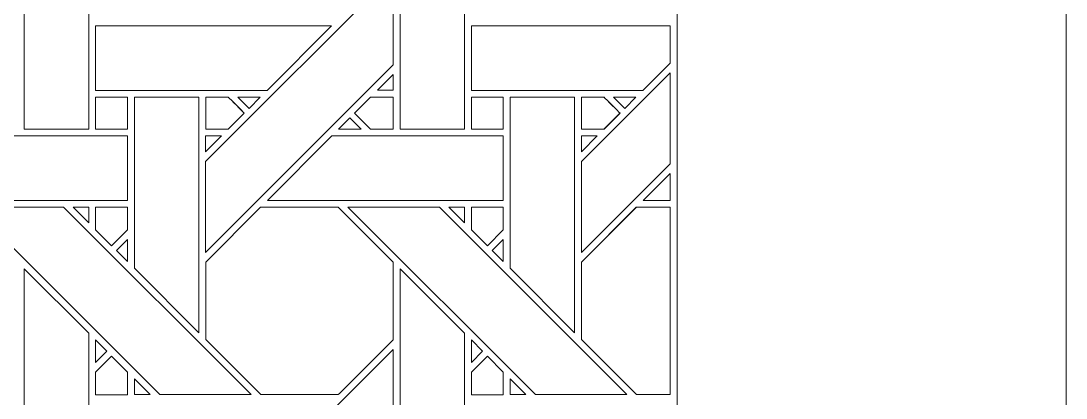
# Model space of a CAD drawing. Header units: inches. Extents: x 2.4 to 22.4, y -0.9 to 19.1.
# Drawn here: x 19.744 to 22.383, y 11.221 to 12.174 of the extents above; entities that cross this region are included whole.
import ezdxf

# ---------------------------------------------------------------- set-up
doc = ezdxf.new("R2010")
doc.units = ezdxf.units.IN
doc.header["$MEASUREMENT"] = 0
doc.layers.add('Design', color=7, linetype='Continuous', lineweight=0)

msp = doc.modelspace()

# ---------------------------------------------------------------- linework, layer by layer
at = {"layer": 'Design'}
for points, knots in [([(2.3829, 19.0948), (2.3829, 19.0948), (2.3829, -0.9052), (2.3829, -0.9052), (2.3829, -0.9052), (22.3829, -0.9052), (22.3829, -0.9052), (22.3829, -0.9052), (22.3829, 19.0948), (22.3829, 19.0948), (22.3829, 19.0948), (2.3829, 19.0948), (2.3829, 19.0948)], [0, 0, 0, 0, 1, 1, 1, 2, 2, 2, 3, 3, 3, 4, 4, 4, 4]), ([(3.3653, 18.1123), (3.3653, 18.1123), (3.3653, 0.0772), (3.3653, 0.0772), (3.3653, 0.0772), (21.4004, 0.0772), (21.4004, 0.0772), (21.4004, 0.0772), (21.4004, 18.1123), (21.4004, 18.1123), (21.4004, 18.1123), (3.3653, 18.1123), (3.3653, 18.1123)], [0, 0, 0, 0, 1, 1, 1, 2, 2, 2, 3, 3, 3, 4, 4, 4, 4]), ([(19.7523, 11.9006), (19.7523, 11.9006), (19.7523, 12.4964), (19.7523, 12.4964), (19.7523, 12.4964), (19.9151, 12.3343), (19.9151, 12.3343), (19.9151, 12.3343), (19.9151, 11.9006), (19.9151, 11.9006), (19.9151, 11.9006), (19.7523, 11.9006), (19.7523, 11.9006)], [0, 0, 0, 0, 1, 1, 1, 2, 2, 2, 3, 3, 3, 4, 4, 4, 4]), ([(20.701, 11.9006), (20.701, 11.9006), (20.701, 12.4964), (20.701, 12.4964), (20.701, 12.4964), (20.8638, 12.3343), (20.8638, 12.3343), (20.8638, 12.3343), (20.8638, 11.9006), (20.8638, 11.9006), (20.8638, 11.9006), (20.701, 11.9006), (20.701, 11.9006)], [0, 0, 0, 0, 1, 1, 1, 2, 2, 2, 3, 3, 3, 4, 4, 4, 4]), ([(20.6839, 12.0628), (20.6839, 12.0628), (20.2102, 11.5892), (20.2102, 11.5892), (20.2102, 11.5892), (20.2102, 11.8193), (20.2102, 11.8193), (20.2102, 11.8193), (20.6839, 12.2929), (20.6839, 12.2929), (20.6839, 12.2929), (20.6839, 12.0628), (20.6839, 12.0628)], [0, 0, 0, 0, 1, 1, 1, 2, 2, 2, 3, 3, 3, 4, 4, 4, 4]), ([(19.9324, 11.9986), (19.9324, 11.9986), (19.9324, 12.1613), (19.9324, 12.1613), (19.9324, 12.1613), (20.5281, 12.1613), (20.5281, 12.1613), (20.5281, 12.1613), (20.3653, 11.9986), (20.3653, 11.9986), (20.3653, 11.9986), (19.9324, 11.9986), (19.9324, 11.9986)], [0, 0, 0, 0, 1, 1, 1, 2, 2, 2, 3, 3, 3, 4, 4, 4, 4]), ([(21.3141, 11.9986), (21.3141, 11.9986), (20.8811, 11.9986), (20.8811, 11.9986), (20.8811, 11.9986), (20.8811, 12.1613), (20.8811, 12.1613), (20.8811, 12.1613), (21.3829, 12.1613), (21.3829, 12.1613), (21.3829, 12.1613), (21.3829, 12.0674), (21.3829, 12.0674), (21.3829, 12.0674), (21.3141, 11.9986), (21.3141, 11.9986)], [0, 0, 0, 0, 1, 1, 1, 2, 2, 2, 3, 3, 3, 4, 4, 4, 5, 5, 5, 5]), ([(20.6441, 11.9987), (20.6441, 11.9987), (20.6839, 12.0384), (20.6839, 12.0384), (20.6839, 12.0384), (20.6839, 11.9987), (20.6839, 11.9987), (20.6839, 11.9987), (20.6441, 11.9987), (20.6441, 11.9987)], [0, 0, 0, 0, 1, 1, 1, 2, 2, 2, 3, 3, 3, 3]), ([(21.1589, 11.5892), (21.1589, 11.5892), (21.1589, 11.8193), (21.1589, 11.8193), (21.1589, 11.8193), (21.3829, 12.043), (21.3829, 12.043), (21.3829, 12.043), (21.3829, 11.8131), (21.3829, 11.8131), (21.3829, 11.8131), (21.1589, 11.5892), (21.1589, 11.5892)], [0, 0, 0, 0, 1, 1, 1, 2, 2, 2, 3, 3, 3, 4, 4, 4, 4]), ([(19.9324, 11.9814), (19.9324, 11.9814), (20.0127, 11.9814), (20.0127, 11.9814), (20.0127, 11.9814), (20.0127, 11.9006), (20.0127, 11.9006), (20.0127, 11.9006), (19.9324, 11.9006), (19.9324, 11.9006), (19.9324, 11.9006), (19.9324, 11.9814), (19.9324, 11.9814)], [0, 0, 0, 0, 1, 1, 1, 2, 2, 2, 3, 3, 3, 4, 4, 4, 4]), ([(19.9324, 11.9006), (19.9324, 11.9006), (19.9324, 11.9814), (19.9324, 11.9814), (19.9324, 11.9814), (20.0127, 11.9814), (20.0127, 11.9814), (20.0127, 11.9814), (20.0127, 11.9006), (20.0127, 11.9006), (20.0127, 11.9006), (19.9324, 11.9006), (19.9324, 11.9006)], [0, 0, 0, 0, 1, 1, 1, 2, 2, 2, 3, 3, 3, 4, 4, 4, 4]), ([(20.1931, 11.3863), (20.1931, 11.3863), (20.0302, 11.5492), (20.0302, 11.5492), (20.0302, 11.5492), (20.0302, 11.9814), (20.0302, 11.9814), (20.0302, 11.9814), (20.1931, 11.9814), (20.1931, 11.9814), (20.1931, 11.9814), (20.1931, 11.3863), (20.1931, 11.3863)], [0, 0, 0, 0, 1, 1, 1, 2, 2, 2, 3, 3, 3, 4, 4, 4, 4]), ([(20.2673, 11.9814), (20.2725, 11.9763), (20.3032, 11.9455), (20.3077, 11.9411), (20.3077, 11.9411), (20.2672, 11.9006), (20.2672, 11.9006), (20.2672, 11.9006), (20.2103, 11.9006), (20.2103, 11.9006), (20.2103, 11.9006), (20.2103, 11.9814), (20.2103, 11.9814), (20.2103, 11.9814), (20.2673, 11.9814), (20.2673, 11.9814)], [0, 0, 0, 0, 1, 1, 1, 2, 2, 2, 3, 3, 3, 4, 4, 4, 5, 5, 5, 5]), ([(20.2103, 11.9006), (20.2103, 11.9006), (20.2103, 11.9814), (20.2103, 11.9814), (20.2103, 11.9814), (20.2673, 11.9814), (20.2673, 11.9814), (20.2727, 11.9761), (20.3035, 11.9452), (20.3077, 11.9411), (20.3077, 11.9411), (20.2672, 11.9006), (20.2672, 11.9006), (20.2672, 11.9006), (20.2103, 11.9006), (20.2103, 11.9006)], [0, 0, 0, 0, 1, 1, 1, 2, 2, 2, 3, 3, 3, 4, 4, 4, 5, 5, 5, 5]), ([(20.2916, 11.9814), (20.2916, 11.9814), (20.3481, 11.9814), (20.3481, 11.9814), (20.3481, 11.9814), (20.3198, 11.9532), (20.3198, 11.9532), (20.3198, 11.9532), (20.2916, 11.9814), (20.2916, 11.9814)], [0, 0, 0, 0, 1, 1, 1, 2, 2, 2, 3, 3, 3, 3]), ([(20.6268, 11.9006), (20.6268, 11.9006), (20.5865, 11.941), (20.5865, 11.941), (20.5865, 11.941), (20.6269, 11.9814), (20.6269, 11.9814), (20.6269, 11.9814), (20.6839, 11.9814), (20.6839, 11.9814), (20.6839, 11.9814), (20.6839, 11.9006), (20.6839, 11.9006), (20.6839, 11.9006), (20.6268, 11.9006), (20.6268, 11.9006)], [0, 0, 0, 0, 1, 1, 1, 2, 2, 2, 3, 3, 3, 4, 4, 4, 5, 5, 5, 5]), ([(20.6839, 11.9814), (20.6839, 11.9814), (20.6839, 11.9006), (20.6839, 11.9006), (20.6839, 11.9006), (20.6268, 11.9006), (20.6268, 11.9006), (20.6268, 11.9006), (20.5865, 11.941), (20.5865, 11.941), (20.5865, 11.941), (20.6269, 11.9814), (20.6269, 11.9814), (20.6269, 11.9814), (20.6839, 11.9814), (20.6839, 11.9814)], [0, 0, 0, 0, 1, 1, 1, 2, 2, 2, 3, 3, 3, 4, 4, 4, 5, 5, 5, 5]), ([(20.8812, 11.9814), (20.8812, 11.9814), (20.9614, 11.9814), (20.9614, 11.9814), (20.9614, 11.9814), (20.9614, 11.9006), (20.9614, 11.9006), (20.9614, 11.9006), (20.8812, 11.9006), (20.8812, 11.9006), (20.8812, 11.9006), (20.8812, 11.9814), (20.8812, 11.9814)], [0, 0, 0, 0, 1, 1, 1, 2, 2, 2, 3, 3, 3, 4, 4, 4, 4]), ([(20.9614, 11.9006), (20.9614, 11.9006), (20.8812, 11.9006), (20.8812, 11.9006), (20.8812, 11.9006), (20.8812, 11.9814), (20.8812, 11.9814), (20.8812, 11.9814), (20.9614, 11.9814), (20.9614, 11.9814), (20.9614, 11.9814), (20.9614, 11.9006), (20.9614, 11.9006)], [0, 0, 0, 0, 1, 1, 1, 2, 2, 2, 3, 3, 3, 4, 4, 4, 4]), ([(20.9789, 11.5492), (20.9789, 11.5492), (20.9789, 11.9814), (20.9789, 11.9814), (20.9789, 11.9814), (21.1418, 11.9814), (21.1418, 11.9814), (21.1418, 11.9814), (21.1418, 11.3863), (21.1418, 11.3863), (21.1418, 11.3863), (20.9789, 11.5492), (20.9789, 11.5492)], [0, 0, 0, 0, 1, 1, 1, 2, 2, 2, 3, 3, 3, 4, 4, 4, 4]), ([(21.2563, 11.941), (21.2563, 11.941), (21.2159, 11.9006), (21.2159, 11.9006), (21.2159, 11.9006), (21.1589, 11.9006), (21.1589, 11.9006), (21.1589, 11.9006), (21.1589, 11.9814), (21.1589, 11.9814), (21.1589, 11.9814), (21.216, 11.9814), (21.216, 11.9814), (21.2213, 11.9761), (21.2522, 11.9452), (21.2563, 11.941)], [0, 0, 0, 0, 1, 1, 1, 2, 2, 2, 3, 3, 3, 4, 4, 4, 5, 5, 5, 5]), ([(21.2161, 11.9814), (21.2213, 11.9763), (21.2521, 11.9455), (21.2565, 11.9411), (21.2565, 11.9411), (21.2161, 11.9007), (21.2161, 11.9007), (21.2161, 11.9007), (21.1591, 11.9007), (21.1591, 11.9007), (21.1591, 11.9007), (21.1591, 11.9814), (21.1591, 11.9814), (21.1591, 11.9814), (21.2161, 11.9814), (21.2161, 11.9814)], [0, 0, 0, 0, 1, 1, 1, 2, 2, 2, 3, 3, 3, 4, 4, 4, 5, 5, 5, 5]), ([(21.2404, 11.9814), (21.2404, 11.9814), (21.2968, 11.9814), (21.2968, 11.9814), (21.2968, 11.9814), (21.2686, 11.9532), (21.2686, 11.9532), (21.2686, 11.9532), (21.2404, 11.9814), (21.2404, 11.9814)], [0, 0, 0, 0, 1, 1, 1, 2, 2, 2, 3, 3, 3, 3]), ([(20.6025, 11.9006), (20.6025, 11.9006), (20.546, 11.9006), (20.546, 11.9006), (20.546, 11.9006), (20.5743, 11.9289), (20.5743, 11.9289), (20.5743, 11.9289), (20.6025, 11.9006), (20.6025, 11.9006)], [0, 0, 0, 0, 1, 1, 1, 2, 2, 2, 3, 3, 3, 3]), ([(20.0126, 11.8835), (20.0126, 11.8835), (20.0126, 11.7207), (20.0126, 11.7207), (20.0126, 11.7207), (19.4173, 11.7207), (19.4173, 11.7207), (19.4173, 11.7207), (19.5802, 11.8835), (19.5802, 11.8835), (19.5802, 11.8835), (20.0126, 11.8835), (20.0126, 11.8835)], [0, 0, 0, 0, 1, 1, 1, 2, 2, 2, 3, 3, 3, 4, 4, 4, 4]), ([(20.2501, 11.8835), (20.2501, 11.8835), (20.2102, 11.8436), (20.2102, 11.8436), (20.2102, 11.8436), (20.2102, 11.8835), (20.2102, 11.8835), (20.2102, 11.8835), (20.2501, 11.8835), (20.2501, 11.8835)], [0, 0, 0, 0, 1, 1, 1, 2, 2, 2, 3, 3, 3, 3]), ([(20.9613, 11.8835), (20.9613, 11.8835), (20.9613, 11.7207), (20.9613, 11.7207), (20.9613, 11.7207), (20.3661, 11.7207), (20.3661, 11.7207), (20.3661, 11.7207), (20.5289, 11.8835), (20.5289, 11.8835), (20.5289, 11.8835), (20.9613, 11.8835), (20.9613, 11.8835)], [0, 0, 0, 0, 1, 1, 1, 2, 2, 2, 3, 3, 3, 4, 4, 4, 4]), ([(21.1988, 11.8835), (21.1988, 11.8835), (21.1589, 11.8436), (21.1589, 11.8436), (21.1589, 11.8436), (21.1589, 11.8835), (21.1589, 11.8835), (21.1589, 11.8835), (21.1988, 11.8835), (21.1988, 11.8835)], [0, 0, 0, 0, 1, 1, 1, 2, 2, 2, 3, 3, 3, 3]), ([(21.3148, 11.7207), (21.3148, 11.7207), (21.3829, 11.7887), (21.3829, 11.7887), (21.3829, 11.7887), (21.3829, 11.7207), (21.3829, 11.7207), (21.3829, 11.7207), (21.3148, 11.7207), (21.3148, 11.7207)], [0, 0, 0, 0, 1, 1, 1, 2, 2, 2, 3, 3, 3, 3]), ([(20.0942, 11.2299), (20.0942, 11.2299), (19.6206, 11.7035), (19.6206, 11.7035), (19.6206, 11.7035), (19.8516, 11.7035), (19.8516, 11.7035), (19.8516, 11.7035), (20.3252, 11.2299), (20.3252, 11.2299), (20.3252, 11.2299), (20.0942, 11.2299), (20.0942, 11.2299)], [0, 0, 0, 0, 1, 1, 1, 2, 2, 2, 3, 3, 3, 4, 4, 4, 4]), ([(19.9151, 11.7035), (19.9151, 11.7035), (19.9151, 11.6637), (19.9151, 11.6637), (19.9151, 11.6637), (19.8757, 11.7035), (19.8757, 11.7035), (19.8757, 11.7035), (19.9151, 11.7035), (19.9151, 11.7035)], [0, 0, 0, 0, 1, 1, 1, 2, 2, 2, 3, 3, 3, 3]), ([(20.0127, 11.7035), (20.0127, 11.7035), (20.0127, 11.6459), (20.0127, 11.6459), (20.0127, 11.6459), (19.9727, 11.606), (19.9727, 11.606), (19.9727, 11.606), (19.9324, 11.6463), (19.9324, 11.6463), (19.9324, 11.6463), (19.9324, 11.7035), (19.9324, 11.7035), (19.9324, 11.7035), (20.0127, 11.7035), (20.0127, 11.7035)], [0, 0, 0, 0, 1, 1, 1, 2, 2, 2, 3, 3, 3, 4, 4, 4, 5, 5, 5, 5]), ([(19.9727, 11.606), (19.9727, 11.606), (19.9324, 11.6463), (19.9324, 11.6463), (19.9324, 11.6463), (19.9324, 11.7035), (19.9324, 11.7035), (19.9324, 11.7035), (20.0127, 11.7035), (20.0127, 11.7035), (20.0127, 11.7035), (20.0127, 11.6459), (20.0127, 11.6459), (20.0127, 11.6459), (19.9727, 11.606), (19.9727, 11.606)], [0, 0, 0, 0, 1, 1, 1, 2, 2, 2, 3, 3, 3, 4, 4, 4, 5, 5, 5, 5]), ([(20.349, 11.7035), (20.349, 11.7035), (20.5452, 11.7035), (20.5452, 11.7035), (20.5452, 11.7035), (20.6839, 11.5648), (20.6839, 11.5648), (20.6839, 11.5648), (20.6839, 11.3686), (20.6839, 11.3686), (20.6661, 11.3507), (20.5542, 11.2389), (20.5452, 11.2299), (20.5452, 11.2299), (20.3495, 11.2299), (20.3495, 11.2299), (20.3495, 11.2299), (20.2103, 11.3691), (20.2103, 11.3691), (20.2103, 11.3691), (20.2103, 11.5648), (20.2103, 11.5648), (20.2103, 11.5648), (20.349, 11.7035), (20.349, 11.7035)], [0, 0, 0, 0, 1, 1, 1, 2, 2, 2, 3, 3, 3, 4, 4, 4, 5, 5, 5, 6, 6, 6, 7, 7, 7, 8, 8, 8, 8]), ([(20.6839, 11.3686), (20.6662, 11.3507), (20.5542, 11.2389), (20.5452, 11.2299), (20.5452, 11.2299), (20.3495, 11.2299), (20.3495, 11.2299), (20.3495, 11.2299), (20.2103, 11.3691), (20.2103, 11.3691), (20.2103, 11.3691), (20.2103, 11.5648), (20.2103, 11.5648), (20.2103, 11.5648), (20.349, 11.7035), (20.349, 11.7035), (20.349, 11.7035), (20.5452, 11.7035), (20.5452, 11.7035), (20.5452, 11.7035), (20.6839, 11.5648), (20.6839, 11.5648), (20.6839, 11.5648), (20.6839, 11.3686), (20.6839, 11.3686)], [0, 0, 0, 0, 1, 1, 1, 2, 2, 2, 3, 3, 3, 4, 4, 4, 5, 5, 5, 6, 6, 6, 7, 7, 7, 8, 8, 8, 8]), ([(21.274, 11.2299), (21.274, 11.2299), (21.0429, 11.2299), (21.0429, 11.2299), (21.0429, 11.2299), (20.5694, 11.7035), (20.5694, 11.7035), (20.5694, 11.7035), (20.8003, 11.7035), (20.8003, 11.7035), (20.8003, 11.7035), (21.274, 11.2299), (21.274, 11.2299)], [0, 0, 0, 0, 1, 1, 1, 2, 2, 2, 3, 3, 3, 4, 4, 4, 4]), ([(20.8639, 11.7035), (20.8639, 11.7035), (20.8639, 11.6637), (20.8639, 11.6637), (20.8639, 11.6637), (20.8244, 11.7035), (20.8244, 11.7035), (20.8244, 11.7035), (20.8639, 11.7035), (20.8639, 11.7035)], [0, 0, 0, 0, 1, 1, 1, 2, 2, 2, 3, 3, 3, 3]), ([(20.9614, 11.7035), (20.9614, 11.7035), (20.9614, 11.6459), (20.9614, 11.6459), (20.9614, 11.6459), (20.9215, 11.606), (20.9215, 11.606), (20.9215, 11.606), (20.8811, 11.6463), (20.8811, 11.6463), (20.8811, 11.6463), (20.8811, 11.7035), (20.8811, 11.7035), (20.8811, 11.7035), (20.9614, 11.7035), (20.9614, 11.7035)], [0, 0, 0, 0, 1, 1, 1, 2, 2, 2, 3, 3, 3, 4, 4, 4, 5, 5, 5, 5]), ([(20.9215, 11.606), (20.9215, 11.606), (20.8811, 11.6463), (20.8811, 11.6463), (20.8811, 11.6463), (20.8811, 11.7035), (20.8811, 11.7035), (20.8811, 11.7035), (20.9614, 11.7035), (20.9614, 11.7035), (20.9614, 11.7035), (20.9614, 11.6459), (20.9614, 11.6459), (20.9614, 11.6459), (20.9215, 11.606), (20.9215, 11.606)], [0, 0, 0, 0, 1, 1, 1, 2, 2, 2, 3, 3, 3, 4, 4, 4, 5, 5, 5, 5]), ([(21.2982, 11.2299), (21.2982, 11.2299), (21.1589, 11.3691), (21.1589, 11.3691), (21.1589, 11.3691), (21.1589, 11.5648), (21.1589, 11.5648), (21.1589, 11.5648), (21.2976, 11.7035), (21.2976, 11.7035), (21.2976, 11.7035), (21.3829, 11.7035), (21.3829, 11.7035), (21.3829, 11.7035), (21.3829, 11.2299), (21.3829, 11.2299), (21.3829, 11.2299), (21.2982, 11.2299), (21.2982, 11.2299)], [0, 0, 0, 0, 1, 1, 1, 2, 2, 2, 3, 3, 3, 4, 4, 4, 5, 5, 5, 6, 6, 6, 6]), ([(21.2978, 11.7035), (21.2978, 11.7035), (21.3829, 11.7035), (21.3829, 11.7035), (21.3829, 11.7035), (21.3829, 11.2299), (21.3829, 11.2299), (21.3829, 11.2299), (21.2982, 11.2299), (21.2982, 11.2299), (21.2982, 11.2299), (21.1591, 11.3692), (21.1591, 11.3692), (21.1591, 11.3692), (21.1591, 11.5648), (21.1591, 11.5648), (21.1591, 11.5648), (21.2978, 11.7035), (21.2978, 11.7035)], [0, 0, 0, 0, 1, 1, 1, 2, 2, 2, 3, 3, 3, 4, 4, 4, 5, 5, 5, 6, 6, 6, 6]), ([(20.0126, 11.6217), (20.0126, 11.6217), (20.0126, 11.5665), (20.0126, 11.5665), (20.0126, 11.5665), (19.9848, 11.5939), (19.9848, 11.5939), (19.9848, 11.5939), (20.0126, 11.6217), (20.0126, 11.6217)], [0, 0, 0, 0, 1, 1, 1, 2, 2, 2, 3, 3, 3, 3]), ([(20.9613, 11.6217), (20.9613, 11.6217), (20.9613, 11.5665), (20.9613, 11.5665), (20.9613, 11.5665), (20.9336, 11.5939), (20.9336, 11.5939), (20.9336, 11.5939), (20.9613, 11.6217), (20.9613, 11.6217)], [0, 0, 0, 0, 1, 1, 1, 2, 2, 2, 3, 3, 3, 3]), ([(19.7523, 10.9519), (19.7523, 10.9519), (19.7523, 11.5477), (19.7523, 11.5477), (19.7523, 11.5477), (19.9151, 11.3856), (19.9151, 11.3856), (19.9151, 11.3856), (19.9151, 10.9519), (19.9151, 10.9519), (19.9151, 10.9519), (19.7523, 10.9519), (19.7523, 10.9519)], [0, 0, 0, 0, 1, 1, 1, 2, 2, 2, 3, 3, 3, 4, 4, 4, 4]), ([(20.701, 10.9519), (20.701, 10.9519), (20.701, 11.5477), (20.701, 11.5477), (20.701, 11.5477), (20.8638, 11.3856), (20.8638, 11.3856), (20.8638, 11.3856), (20.8638, 10.9519), (20.8638, 10.9519), (20.8638, 10.9519), (20.701, 10.9519), (20.701, 10.9519)], [0, 0, 0, 0, 1, 1, 1, 2, 2, 2, 3, 3, 3, 4, 4, 4, 4]), ([(19.9324, 11.3113), (19.9324, 11.3113), (19.9324, 11.3681), (19.9324, 11.3681), (19.9324, 11.3681), (19.9605, 11.3395), (19.9605, 11.3395), (19.9605, 11.3395), (19.9324, 11.3113), (19.9324, 11.3113)], [0, 0, 0, 0, 1, 1, 1, 2, 2, 2, 3, 3, 3, 3]), ([(20.8811, 11.3113), (20.8811, 11.3113), (20.8811, 11.3681), (20.8811, 11.3681), (20.8811, 11.3681), (20.9093, 11.3395), (20.9093, 11.3395), (20.9093, 11.3395), (20.8811, 11.3113), (20.8811, 11.3113)], [0, 0, 0, 0, 1, 1, 1, 2, 2, 2, 3, 3, 3, 3]), ([(19.9324, 11.2297), (19.9324, 11.2297), (19.9324, 11.2869), (19.9324, 11.2869), (19.9324, 11.2869), (19.9727, 11.3273), (19.9727, 11.3273), (19.9727, 11.3273), (20.0131, 11.287), (20.0131, 11.287), (20.0131, 11.287), (20.0131, 11.2297), (20.0131, 11.2297), (20.0131, 11.2297), (19.9324, 11.2297), (19.9324, 11.2297)], [0, 0, 0, 0, 1, 1, 1, 2, 2, 2, 3, 3, 3, 4, 4, 4, 5, 5, 5, 5]), ([(19.9727, 11.3273), (19.9727, 11.3273), (20.0131, 11.287), (20.0131, 11.287), (20.0131, 11.287), (20.0131, 11.2297), (20.0131, 11.2297), (20.0131, 11.2297), (19.9324, 11.2297), (19.9324, 11.2297), (19.9324, 11.2297), (19.9324, 11.2869), (19.9324, 11.2869), (19.9324, 11.2869), (19.9727, 11.3273), (19.9727, 11.3273)], [0, 0, 0, 0, 1, 1, 1, 2, 2, 2, 3, 3, 3, 4, 4, 4, 5, 5, 5, 5]), ([(20.6839, 11.1141), (20.6839, 11.1141), (20.2102, 10.6404), (20.2102, 10.6404), (20.2102, 10.6404), (20.2102, 10.8705), (20.2102, 10.8705), (20.2102, 10.8705), (20.6839, 11.3441), (20.6839, 11.3441), (20.6839, 11.3441), (20.6839, 11.1141), (20.6839, 11.1141)], [0, 0, 0, 0, 1, 1, 1, 2, 2, 2, 3, 3, 3, 4, 4, 4, 4]), ([(20.8812, 11.2297), (20.8812, 11.2297), (20.8812, 11.2869), (20.8812, 11.2869), (20.8812, 11.2869), (20.9215, 11.3273), (20.9215, 11.3273), (20.9215, 11.3273), (20.9618, 11.287), (20.9618, 11.287), (20.9618, 11.287), (20.9618, 11.2297), (20.9618, 11.2297), (20.9618, 11.2297), (20.8812, 11.2297), (20.8812, 11.2297)], [0, 0, 0, 0, 1, 1, 1, 2, 2, 2, 3, 3, 3, 4, 4, 4, 5, 5, 5, 5]), ([(20.9215, 11.3273), (20.9215, 11.3273), (20.9618, 11.287), (20.9618, 11.287), (20.9618, 11.287), (20.9618, 11.2297), (20.9618, 11.2297), (20.9618, 11.2297), (20.8812, 11.2297), (20.8812, 11.2297), (20.8812, 11.2297), (20.8812, 11.2869), (20.8812, 11.2869), (20.8812, 11.2869), (20.9215, 11.3273), (20.9215, 11.3273)], [0, 0, 0, 0, 1, 1, 1, 2, 2, 2, 3, 3, 3, 4, 4, 4, 5, 5, 5, 5]), ([(20.0303, 11.2299), (20.0303, 11.2299), (20.0303, 11.2697), (20.0303, 11.2697), (20.0303, 11.2697), (20.07, 11.2299), (20.07, 11.2299), (20.07, 11.2299), (20.0303, 11.2299), (20.0303, 11.2299)], [0, 0, 0, 0, 1, 1, 1, 2, 2, 2, 3, 3, 3, 3]), ([(21.0187, 11.2299), (21.0187, 11.2299), (20.979, 11.2299), (20.979, 11.2299), (20.979, 11.2299), (20.979, 11.2697), (20.979, 11.2697), (20.979, 11.2697), (21.0187, 11.2299), (21.0187, 11.2299)], [0, 0, 0, 0, 1, 1, 1, 2, 2, 2, 3, 3, 3, 3])]:
    msp.add_open_spline(points, degree=3, knots=knots, dxfattribs=at)

doc.saveas('drawing.dxf')
